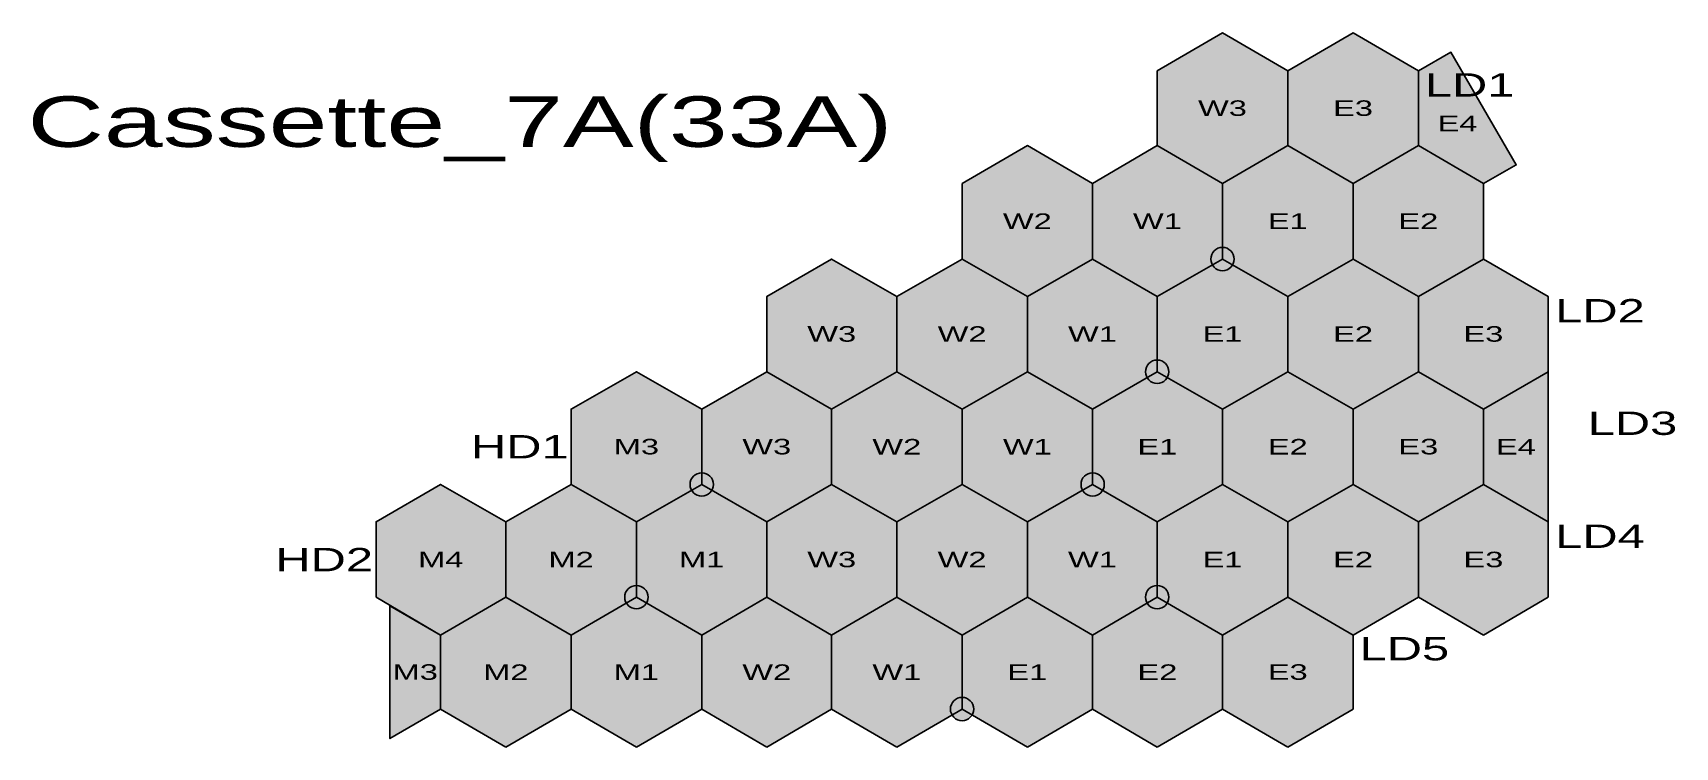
# Model space of a CAD drawing. Header units: metres. Extents: x -99 to 2013, y -95 to 824.
import ezdxf

# ---------------------------------------------------------------- set-up
doc = ezdxf.new("R2010")
doc.units = ezdxf.units.M
for name, color, linetype in [('ENGINES', 7, 'Continuous'), ('SHAPES', 7, 'Continuous'), ('TEXT', 7, 'Continuous')]:
    doc.layers.add(name, color=color, linetype=linetype)
doc.styles.add('BoldStyle', font='arial.ttf', dxfattribs={"width": 1.5})

msp = doc.modelspace()

# ---------------------------------------------------------------- hatches: boundary and pattern name
h = msp.add_hatch(color=222)
h.dxf.hatch_style = 1
h.paths.add_polyline_path([(1431, 630), (1515, 679), (1515, 775), (1431, 824), (1347, 775), (1347, 679)])
h = msp.add_hatch(color=222)
h.dxf.hatch_style = 1
h.paths.add_polyline_path([(1599, 630), (1683, 679), (1683, 775), (1599, 824), (1515, 775), (1515, 679)])
h = msp.add_hatch(color=222)
h.dxf.hatch_style = 1
h.paths.add_polyline_path([(1767, 630), (1809, 654), (1725, 799), (1683, 775), (1683, 679)])
h = msp.add_hatch(color=222)
h.dxf.hatch_style = 1
h.paths.add_polyline_path([(1180, 485), (1264, 533), (1264, 630), (1180, 679), (1096, 630), (1096, 533)])
h = msp.add_hatch(color=222)
h.dxf.hatch_style = 1
h.paths.add_polyline_path([(1347, 485), (1431, 533), (1431, 630), (1347, 679), (1264, 630), (1264, 533)])
h = msp.add_hatch(color=222)
h.dxf.hatch_style = 1
h.paths.add_polyline_path([(1515, 485), (1599, 533), (1599, 630), (1515, 679), (1431, 630), (1431, 533)])
h = msp.add_hatch(color=222)
h.dxf.hatch_style = 1
h.paths.add_polyline_path([(1683, 485), (1767, 533), (1767, 630), (1683, 679), (1599, 630), (1599, 533)])
h = msp.add_hatch(color=202)
h.dxf.hatch_style = 1
h.paths.add_polyline_path([(928, 340), (1012, 388), (1012, 485), (928, 533), (845, 485), (845, 388)])
h = msp.add_hatch(color=202)
h.dxf.hatch_style = 1
h.paths.add_polyline_path([(1096, 340), (1180, 388), (1180, 485), (1096, 533), (1012, 485), (1012, 388)])
h = msp.add_hatch(color=202)
h.dxf.hatch_style = 1
h.paths.add_polyline_path([(1264, 340), (1347, 388), (1347, 485), (1264, 533), (1180, 485), (1180, 388)])
h = msp.add_hatch(color=202)
h.dxf.hatch_style = 1
h.paths.add_polyline_path([(1431, 340), (1515, 388), (1515, 485), (1431, 533), (1347, 485), (1347, 388)])
h = msp.add_hatch(color=244)
h.dxf.hatch_style = 1
edge = h.paths.add_edge_path()
edge.add_arc((1431, 533), 15, 0, 360)
h = msp.add_hatch(color=202)
h.dxf.hatch_style = 1
h.paths.add_polyline_path([(1599, 340), (1683, 388), (1683, 485), (1599, 533), (1515, 485), (1515, 388)])
h = msp.add_hatch(color=202)
h.dxf.hatch_style = 1
h.paths.add_polyline_path([(1767, 340), (1850, 388), (1850, 485), (1767, 533), (1683, 485), (1683, 388)])
h = msp.add_hatch(color=244)
h.dxf.hatch_style = 1
edge = h.paths.add_edge_path()
edge.add_arc((1347, 388), 15, 0, 360)
h = msp.add_hatch(color=42)
h.dxf.hatch_style = 1
h.paths.add_polyline_path([(677, 195), (761, 243), (761, 340), (677, 388), (593, 340), (593, 243)])
h = msp.add_hatch(color=152)
h.dxf.hatch_style = 1
h.paths.add_polyline_path([(845, 195), (928, 243), (928, 340), (845, 388), (761, 340), (761, 243)])
h = msp.add_hatch(color=152)
h.dxf.hatch_style = 1
h.paths.add_polyline_path([(1012, 195), (1096, 243), (1096, 340), (1012, 388), (928, 340), (928, 243)])
h = msp.add_hatch(color=152)
h.dxf.hatch_style = 1
h.paths.add_polyline_path([(1180, 195), (1264, 243), (1264, 340), (1180, 388), (1096, 340), (1096, 243)])
h = msp.add_hatch(color=152)
h.dxf.hatch_style = 1
h.paths.add_polyline_path([(1347, 195), (1431, 243), (1431, 340), (1347, 388), (1264, 340), (1264, 243)])
h = msp.add_hatch(color=152)
h.dxf.hatch_style = 1
h.paths.add_polyline_path([(1515, 195), (1599, 243), (1599, 340), (1515, 388), (1431, 340), (1431, 243)])
h = msp.add_hatch(color=152)
h.dxf.hatch_style = 1
h.paths.add_polyline_path([(1683, 195), (1767, 243), (1767, 340), (1683, 388), (1599, 340), (1599, 243)])
h = msp.add_hatch(color=152)
h.dxf.hatch_style = 1
h.paths.add_polyline_path([(1850, 195), (1850, 388), (1767, 340), (1767, 243)])
h = msp.add_hatch(color=244)
h.dxf.hatch_style = 1
edge = h.paths.add_edge_path()
edge.add_arc((761, 243), 15, 0, 360)
h = msp.add_hatch(color=244)
h.dxf.hatch_style = 1
edge = h.paths.add_edge_path()
edge.add_arc((1264, 243), 15, 0, 360)
h = msp.add_hatch(color=32)
h.dxf.hatch_style = 1
h.paths.add_polyline_path([(425, 49), (509, 98), (509, 195), (425, 243), (342, 195), (342, 98)])
h = msp.add_hatch(color=42)
h.dxf.hatch_style = 1
h.paths.add_polyline_path([(593, 49), (677, 98), (677, 195), (593, 243), (509, 195), (509, 98)])
h = msp.add_hatch(color=42)
h.dxf.hatch_style = 1
h.paths.add_polyline_path([(761, 49), (845, 98), (845, 195), (761, 243), (677, 195), (677, 98)])
h = msp.add_hatch(color=122)
h.dxf.hatch_style = 1
h.paths.add_polyline_path([(928, 49), (1012, 98), (1012, 195), (928, 243), (845, 195), (845, 98)])
h = msp.add_hatch(color=122)
h.dxf.hatch_style = 1
h.paths.add_polyline_path([(1096, 49), (1180, 98), (1180, 195), (1096, 243), (1012, 195), (1012, 98)])
h = msp.add_hatch(color=122)
h.dxf.hatch_style = 1
h.paths.add_polyline_path([(1264, 49), (1347, 98), (1347, 195), (1264, 243), (1180, 195), (1180, 98)])
h = msp.add_hatch(color=122)
h.dxf.hatch_style = 1
h.paths.add_polyline_path([(1431, 49), (1515, 98), (1515, 195), (1431, 243), (1347, 195), (1347, 98)])
h = msp.add_hatch(color=122)
h.dxf.hatch_style = 1
h.paths.add_polyline_path([(1599, 49), (1683, 98), (1683, 195), (1599, 243), (1515, 195), (1515, 98)])
h = msp.add_hatch(color=122)
h.dxf.hatch_style = 1
h.paths.add_polyline_path([(1767, 49), (1850, 98), (1850, 195), (1767, 243), (1683, 195), (1683, 98)])
h = msp.add_hatch(color=244)
h.dxf.hatch_style = 1
edge = h.paths.add_edge_path()
edge.add_arc((677, 98), 15, 0, 360)
h = msp.add_hatch(color=244)
h.dxf.hatch_style = 1
edge = h.paths.add_edge_path()
edge.add_arc((1347, 98), 15, 0, 360)
h = msp.add_hatch(color=32)
h.dxf.hatch_style = 1
h.paths.add_polyline_path([(360, 87), (360, -84), (425, -46), (425, 49)])
h = msp.add_hatch(color=32)
h.dxf.hatch_style = 1
h.paths.add_polyline_path([(509, -95), (593, -46), (593, 49), (509, 98), (425, 49), (425, -46)])
h = msp.add_hatch(color=32)
h.dxf.hatch_style = 1
h.paths.add_polyline_path([(677, -95), (761, -46), (761, 49), (677, 98), (593, 49), (593, -46)])
h = msp.add_hatch(color=82)
h.dxf.hatch_style = 1
h.paths.add_polyline_path([(845, -95), (928, -46), (928, 49), (845, 98), (761, 49), (761, -46)])
h = msp.add_hatch(color=82)
h.dxf.hatch_style = 1
h.paths.add_polyline_path([(1012, -95), (1096, -46), (1096, 49), (1012, 98), (928, 49), (928, -46)])
h = msp.add_hatch(color=82)
h.dxf.hatch_style = 1
h.paths.add_polyline_path([(1180, -95), (1264, -46), (1264, 49), (1180, 98), (1096, 49), (1096, -46)])
h = msp.add_hatch(color=82)
h.dxf.hatch_style = 1
h.paths.add_polyline_path([(1347, -95), (1431, -46), (1431, 49), (1347, 98), (1264, 49), (1264, -46)])
h = msp.add_hatch(color=82)
h.dxf.hatch_style = 1
h.paths.add_polyline_path([(1515, -95), (1599, -46), (1599, 49), (1515, 98), (1431, 49), (1431, -46)])
h = msp.add_hatch(color=244)
h.dxf.hatch_style = 1
edge = h.paths.add_edge_path()
edge.add_arc((1096, -46), 15, 0, 360)

# ---------------------------------------------------------------- linework, layer by layer
at = {"layer": 'ENGINES', "color": 244}
for centre in [(1431, 533), (1347, 388), (761, 243), (1264, 243), (677, 98), (1347, 98), (1096, -46)]:
    msp.add_circle(centre, 15, dxfattribs=at)
at = {"layer": 'SHAPES', "color": 250}
for points in [[(1431, 630), (1515, 679), (1515, 775), (1431, 824), (1347, 775), (1347, 679)], [(1599, 630), (1683, 679), (1683, 775), (1599, 824), (1515, 775), (1515, 679)], [(1767, 630), (1809, 654), (1725, 799), (1683, 775), (1683, 679)], [(1180, 485), (1264, 533), (1264, 630), (1180, 679), (1096, 630), (1096, 533)], [(1347, 485), (1431, 533), (1431, 630), (1347, 679), (1264, 630), (1264, 533)], [(1515, 485), (1599, 533), (1599, 630), (1515, 679), (1431, 630), (1431, 533)], [(1683, 485), (1767, 533), (1767, 630), (1683, 679), (1599, 630), (1599, 533)], [(928, 340), (1012, 388), (1012, 485), (928, 533), (845, 485), (845, 388)], [(1096, 340), (1180, 388), (1180, 485), (1096, 533), (1012, 485), (1012, 388)], [(1264, 340), (1347, 388), (1347, 485), (1264, 533), (1180, 485), (1180, 388)], [(1431, 340), (1515, 388), (1515, 485), (1431, 533), (1347, 485), (1347, 388)], [(1599, 340), (1683, 388), (1683, 485), (1599, 533), (1515, 485), (1515, 388)], [(1767, 340), (1850, 388), (1850, 485), (1767, 533), (1683, 485), (1683, 388)], [(677, 195), (761, 243), (761, 340), (677, 388), (593, 340), (593, 243)], [(845, 195), (928, 243), (928, 340), (845, 388), (761, 340), (761, 243)], [(1012, 195), (1096, 243), (1096, 340), (1012, 388), (928, 340), (928, 243)], [(1180, 195), (1264, 243), (1264, 340), (1180, 388), (1096, 340), (1096, 243)], [(1347, 195), (1431, 243), (1431, 340), (1347, 388), (1264, 340), (1264, 243)], [(1515, 195), (1599, 243), (1599, 340), (1515, 388), (1431, 340), (1431, 243)], [(1683, 195), (1767, 243), (1767, 340), (1683, 388), (1599, 340), (1599, 243)], [(1850, 195), (1850, 388), (1767, 340), (1767, 243)], [(425, 49), (509, 98), (509, 195), (425, 243), (342, 195), (342, 98)], [(593, 49), (677, 98), (677, 195), (593, 243), (509, 195), (509, 98)], [(761, 49), (845, 98), (845, 195), (761, 243), (677, 195), (677, 98)], [(928, 49), (1012, 98), (1012, 195), (928, 243), (845, 195), (845, 98)], [(1096, 49), (1180, 98), (1180, 195), (1096, 243), (1012, 195), (1012, 98)], [(1264, 49), (1347, 98), (1347, 195), (1264, 243), (1180, 195), (1180, 98)], [(1431, 49), (1515, 98), (1515, 195), (1431, 243), (1347, 195), (1347, 98)], [(1599, 49), (1683, 98), (1683, 195), (1599, 243), (1515, 195), (1515, 98)], [(1767, 49), (1850, 98), (1850, 195), (1767, 243), (1683, 195), (1683, 98)], [(360, 87), (360, -84), (425, -46), (425, 49)], [(509, -95), (593, -46), (593, 49), (509, 98), (425, 49), (425, -46)], [(677, -95), (761, -46), (761, 49), (677, 98), (593, 49), (593, -46)], [(845, -95), (928, -46), (928, 49), (845, 98), (761, 49), (761, -46)], [(1012, -95), (1096, -46), (1096, 49), (1012, 98), (928, 49), (928, -46)], [(1180, -95), (1264, -46), (1264, 49), (1180, 98), (1096, 49), (1096, -46)], [(1347, -95), (1431, -46), (1431, 49), (1347, 98), (1264, 49), (1264, -46)], [(1515, -95), (1599, -46), (1599, 49), (1515, 98), (1431, 49), (1431, -46)]]:
    msp.add_lwpolyline(points, close=True, dxfattribs=at)

# ---------------------------------------------------------------- texts
at = {"layer": 'TEXT', "color": 0, "attachment_point": 5, "style": 'BoldStyle'}
for s, insert, char_height in [('LD1', (1749, 757), 30), ('LD1', (1749, 757), 30), ('W3', (1431, 727), 20), ('E3', (1599, 727), 20), ('E4', (1733.4, 707.4), 20), ('W2', (1180, 581.7), 20), ('W1', (1347.3, 581.7), 20), ('E1', (1515, 581.7), 20), ('E2', (1683, 581.7), 20), ('LD2', (1916.7, 466.5), 30), ('LD2', (1916.7, 466.5), 30), ('W3', (928.3, 436.5), 20), ('W2', (1096, 436.5), 20), ('W1', (1263.7, 436.5), 20), ('E1', (1431, 436.5), 20), ('E2', (1599, 436.5), 20), ('E3', (1766.7, 436.5), 20), ('LD3', (1958.5, 321.5), 30), ('LD3', (1958.5, 321.5), 30), ('HD1', (527, 291.5), 30), ('M3', (677, 291.5), 20), ('W3', (844.7, 291.5), 20), ('W2', (1012, 291.5), 20), ('W1', (1180, 291.5), 20), ('E1', (1347.3, 291.5), 20), ('E2', (1515, 291.5), 20), ('E3', (1683, 291.5), 20), ('E4', (1808.5, 291.5), 20), ('LD4', (1916.7, 176.3), 30), ('LD4', (1916.7, 176.3), 30), ('HD2', (275.3, 146.3), 30), ('M4', (425.3, 146.3), 20), ('M2', (593, 146.3), 20), ('M1', (761, 146.3), 20), ('W3', (928.3, 146.3), 20), ('W2', (1096, 146.3), 20), ('W1', (1263.7, 146.3), 20), ('E1', (1431, 146.3), 20), ('E2', (1599, 146.3), 20), ('E3', (1766.7, 146.3), 20), ('LD5', (1665, 31.5), 30), ('LD5', (1665, 31.5), 30), ('M3', (392.5, 1.5), 20), ('M2', (509, 1.5), 20), ('M1', (677, 1.5), 20), ('W2', (844.7, 1.5), 20), ('W1', (1012, 1.5), 20), ('E1', (1180, 1.5), 20), ('E2', (1347.3, 1.5), 20), ('E3', (1515, 1.5), 20)]:
    msp.add_mtext(s, dxfattribs=dict(at, insert=insert, char_height=char_height))
at = {"layer": 'TEXT', "color": 8, "insert": (450, 700), "char_height": 65, "attachment_point": 5, "style": 'BoldStyle'}
msp.add_mtext('Cassette_7A(33A)', dxfattribs=at)

doc.saveas('drawing.dxf')
